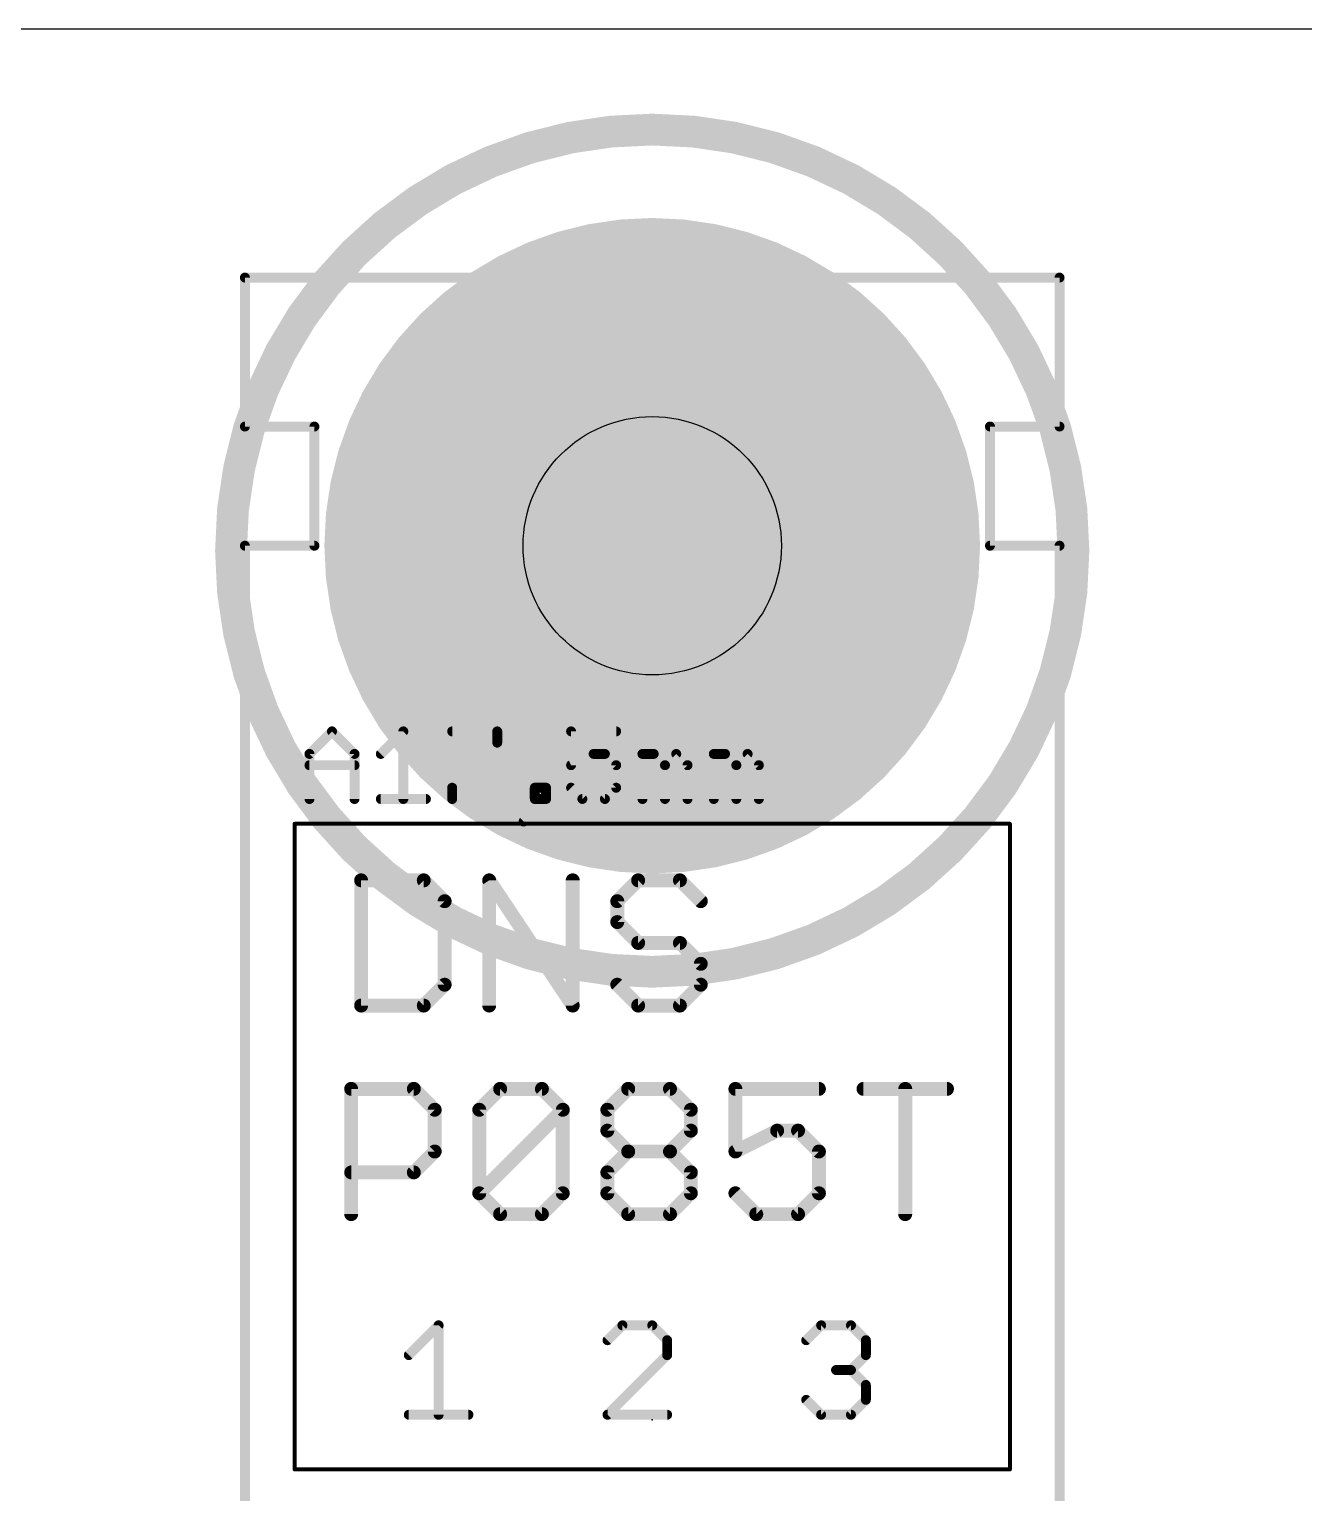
# Model space of a CAD drawing. Extents: x 0 to 5.5, y 0 to 2.75.
# Drawn here: x 1.986 to 2.628, y 2.013 to 2.75 of the extents above; entities that cross this region are included whole.
import ezdxf

# ---------------------------------------------------------------- set-up
doc = ezdxf.new("R2010")
doc.units = 0
for name, color, linetype in [('20', 178, 'CONTINUOUS'), ('21', 250, 'CONTINUOUS'), ('22', 250, 'CONTINUOUS'), ('23', 178, 'CONTINUOUS'), ('25', 250, 'CONTINUOUS'), ('27', 250, 'CONTINUOUS'), ('29', 250, 'CONTINUOUS'), ('30', 250, 'CONTINUOUS'), ('42', 174, 'CONTINUOUS'), ('43', 94, 'CONTINUOUS'), ('51', 250, 'CONTINUOUS')]:
    doc.layers.add(name, color=color, linetype=linetype)

msp = doc.modelspace()

# ---------------------------------------------------------------- linework, layer by layer
at = {"layer": '20'}
msp.add_line((5.5, 2.75), (0, 2.75), dxfattribs=at)
msp.add_circle((2.3, 2.49), 0.065, dxfattribs=at)
at = {"layer": '21'}
for points, const_width in [([(2.505, 2.625), (2.095, 2.625)], 0.005), ([(2.095, 2.55), (2.095, 2.625)], 0.005), ([(2.505, 2.55), (2.505, 2.625)], 0.005), ([(2.13, 2.55), (2.095, 2.55)], 0.005), ([(2.13, 2.49), (2.13, 2.55)], 0.005), ([(2.47, 2.49), (2.47, 2.55)], 0.005), ([(2.47, 2.55), (2.505, 2.55)], 0.005), ([(2.095, 2), (2.095, 2.49)], 0.005), ([(2.095, 2.49), (2.13, 2.49)], 0.005), ([(2.505, 2.49), (2.47, 2.49)], 0.005), ([(2.505, 2), (2.505, 2.49)], 0.005), ([(2.1275, 2.385186), (2.138843, 2.396529)], 0.005), ([(2.138843, 2.396529), (2.150186, 2.385186)], 0.005), ([(2.163411, 2.385186), (2.174754, 2.396529)], 0.005), ([(2.174754, 2.396529), (2.174754, 2.3625)], 0.005), ([(2.199321, 2.396529), (2.222007, 2.396529)], 0.005), ([(2.222007, 2.396529), (2.222007, 2.390858)], 0.005), ([(2.281859, 2.396529), (2.259172, 2.396529)], 0.005), ([(2.259172, 2.396529), (2.259172, 2.379515)], 0.005), ([(2.1275, 2.3625), (2.1275, 2.385186)], 0.005), ([(2.150186, 2.385186), (2.150186, 2.3625)], 0.005), ([(2.222007, 2.390858), (2.199321, 2.368172)], 0.005), ([(2.259172, 2.379515), (2.270516, 2.385186)], 0.005), ([(2.270516, 2.385186), (2.276187, 2.385186)], 0.005), ([(2.276187, 2.385186), (2.281859, 2.379515)], 0.005), ([(2.295083, 2.3625), (2.295083, 2.385186)], 0.005), ([(2.295083, 2.385186), (2.300755, 2.385186)], 0.005), ([(2.300755, 2.385186), (2.306426, 2.379515)], 0.005), ([(2.306426, 2.379515), (2.312098, 2.385186)], 0.005), ([(2.312098, 2.385186), (2.317769, 2.379515)], 0.005), ([(2.330994, 2.3625), (2.330994, 2.385186)], 0.005), ([(2.330994, 2.385186), (2.336665, 2.385186)], 0.005), ([(2.336665, 2.385186), (2.342337, 2.379515)], 0.005), ([(2.342337, 2.379515), (2.348008, 2.385186)], 0.005), ([(2.348008, 2.385186), (2.35368, 2.379515)], 0.005), ([(2.1275, 2.379515), (2.150186, 2.379515)], 0.005), ([(2.281859, 2.379515), (2.281859, 2.368172)], 0.005), ([(2.306426, 2.379515), (2.306426, 2.3625)], 0.005), ([(2.317769, 2.379515), (2.317769, 2.3625)], 0.005), ([(2.342337, 2.379515), (2.342337, 2.3625)], 0.005), ([(2.35368, 2.379515), (2.35368, 2.3625)], 0.005), ([(2.163411, 2.3625), (2.186097, 2.3625)], 0.005), ([(2.199321, 2.368172), (2.199321, 2.3625)], 0.005), ([(2.235232, 2.351157), (2.246575, 2.3625)], 0.005), ([(2.246575, 2.368172), (2.240904, 2.368172)], 0.005), ([(2.240904, 2.368172), (2.240904, 2.3625)], 0.005), ([(2.240904, 2.3625), (2.246575, 2.3625)], 0.005), ([(2.246575, 2.3625), (2.246575, 2.368172)], 0.005), ([(2.264844, 2.3625), (2.259172, 2.368172)], 0.005), ([(2.276187, 2.3625), (2.264844, 2.3625)], 0.005), ([(2.281859, 2.368172), (2.276187, 2.3625)], 0.005), ([(2.48, 2.35), (2.12, 2.35)], 0.002), ([(2.12, 2.025), (2.12, 2.35)], 0.002), ([(2.48, 2.35), (2.48, 2.025)], 0.002), ([(2.12, 2.025), (2.48, 2.025)], 0.002)]:
    msp.add_lwpolyline(points, dxfattribs=dict(at, const_width=const_width))
for points, const_width in [([(2.095, 2.62625, 1), (2.095, 2.62375)], 0.0025), ([(2.09625, 2.625, 1), (2.09375, 2.625)], 0.0025), ([(2.50625, 2.625, 1), (2.50375, 2.625)], 0.0025), ([(2.505, 2.62375, 1), (2.505, 2.62625)], 0.0025), ([(2.3, 2.419, 1), (2.3, 2.561, 1), (2.3, 2.419)], 0.005), ([(2.095, 2.55125, 1), (2.095, 2.54875)], 0.0025), ([(2.09375, 2.55, 1), (2.09625, 2.55)], 0.0025), ([(2.13125, 2.55, 1), (2.12875, 2.55)], 0.0025), ([(2.13, 2.54875, 1), (2.13, 2.55125)], 0.0025), ([(2.47125, 2.55, 1), (2.46875, 2.55)], 0.0025), ([(2.47, 2.55125, 1), (2.47, 2.54875)], 0.0025), ([(2.50375, 2.55, 1), (2.50625, 2.55)], 0.0025), ([(2.505, 2.54875, 1), (2.505, 2.55125)], 0.0025), ([(2.09625, 2.49, 1), (2.09375, 2.49)], 0.0025), ([(2.095, 2.49125, 1), (2.095, 2.48875)], 0.0025), ([(2.12875, 2.49, 1), (2.13125, 2.49)], 0.0025), ([(2.13, 2.48875, 1), (2.13, 2.49125)], 0.0025), ([(2.47, 2.49125, 1), (2.47, 2.48875)], 0.0025), ([(2.46875, 2.49, 1), (2.47125, 2.49)], 0.0025), ([(2.50625, 2.49, 1), (2.50375, 2.49)], 0.0025), ([(2.505, 2.48875, 1), (2.505, 2.49125)], 0.0025), ([(2.139727, 2.397413, 1), (2.137959, 2.395645)], 0.0025), ([(2.139727, 2.395645, 1), (2.137959, 2.397413)], 0.0025), ([(2.176004, 2.396529, 1), (2.173504, 2.396529)], 0.0025), ([(2.175638, 2.395645, 1), (2.17387, 2.397413)], 0.0025), ([(2.199321, 2.397779, 1), (2.199321, 2.395279)], 0.0025), ([(2.223257, 2.396529, 1), (2.220757, 2.396529)], 0.0025), ([(2.222007, 2.395279, 1), (2.222007, 2.397779)], 0.0025), ([(2.259172, 2.397779, 1), (2.259172, 2.395279)], 0.0025), ([(2.260422, 2.396529, 1), (2.257922, 2.396529)], 0.0025), ([(2.281859, 2.395279, 1), (2.281859, 2.397779)], 0.0025), ([(2.12875, 2.385186, 1), (2.12625, 2.385186)], 0.0025), ([(2.126616, 2.38607, 1), (2.128384, 2.384302)], 0.0025), ([(2.151436, 2.385186, 1), (2.148936, 2.385186)], 0.0025), ([(2.149302, 2.384302, 1), (2.15107, 2.38607)], 0.0025), ([(2.162527, 2.38607, 1), (2.164295, 2.384302)], 0.0025), ([(2.220757, 2.390858, 1), (2.223257, 2.390858)], 0.0025), ([(2.222891, 2.389974, 1), (2.221123, 2.391741)], 0.0025), ([(2.270516, 2.386436, 1), (2.270516, 2.383936)], 0.0025), ([(2.271075, 2.384068, 1), (2.269956, 2.386304)], 0.0025), ([(2.277071, 2.38607, 1), (2.275303, 2.384302)], 0.0025), ([(2.276187, 2.383936, 1), (2.276187, 2.386436)], 0.0025), ([(2.296333, 2.385186, 1), (2.293833, 2.385186)], 0.0025), ([(2.295083, 2.386436, 1), (2.295083, 2.383936)], 0.0025), ([(2.301639, 2.38607, 1), (2.299871, 2.384302)], 0.0025), ([(2.300755, 2.383936, 1), (2.300755, 2.386436)], 0.0025), ([(2.312982, 2.38607, 1), (2.311214, 2.384302)], 0.0025), ([(2.312982, 2.384302, 1), (2.311214, 2.38607)], 0.0025), ([(2.332244, 2.385186, 1), (2.329744, 2.385186)], 0.0025), ([(2.330994, 2.386436, 1), (2.330994, 2.383936)], 0.0025), ([(2.337549, 2.38607, 1), (2.335781, 2.384302)], 0.0025), ([(2.336665, 2.383936, 1), (2.336665, 2.386436)], 0.0025), ([(2.348892, 2.38607, 1), (2.347124, 2.384302)], 0.0025), ([(2.348892, 2.384302, 1), (2.347124, 2.38607)], 0.0025), ([(2.1275, 2.380765, 1), (2.1275, 2.378265)], 0.0025), ([(2.150186, 2.378265, 1), (2.150186, 2.380765)], 0.0025), ([(2.258613, 2.380633, 1), (2.259732, 2.378396)], 0.0025), ([(2.257922, 2.379515, 1), (2.260422, 2.379515)], 0.0025), ([(2.283109, 2.379515, 1), (2.280609, 2.379515)], 0.0025), ([(2.280975, 2.378631, 1), (2.282742, 2.380398)], 0.0025), ([(2.307676, 2.379515, 1), (2.305176, 2.379515)], 0.0025), ([(2.305542, 2.380398, 1), (2.30731, 2.378631)], 0.0025), ([(2.305542, 2.378631, 1), (2.30731, 2.380398)], 0.0025), ([(2.319019, 2.379515, 1), (2.316519, 2.379515)], 0.0025), ([(2.316885, 2.378631, 1), (2.318653, 2.380398)], 0.0025), ([(2.343587, 2.379515, 1), (2.341087, 2.379515)], 0.0025), ([(2.341453, 2.380398, 1), (2.343221, 2.378631)], 0.0025), ([(2.341453, 2.378631, 1), (2.343221, 2.380398)], 0.0025), ([(2.35493, 2.379515, 1), (2.35243, 2.379515)], 0.0025), ([(2.352796, 2.378631, 1), (2.354564, 2.380398)], 0.0025), ([(2.163411, 2.36375, 1), (2.163411, 2.36125)], 0.0025), ([(2.186097, 2.36125, 1), (2.186097, 2.36375)], 0.0025), ([(2.200571, 2.368172, 1), (2.198071, 2.368172)], 0.0025), ([(2.198437, 2.369055, 1), (2.200205, 2.367288)], 0.0025), ([(2.240904, 2.369422, 1), (2.240904, 2.366922)], 0.0025), ([(2.242154, 2.368172, 1), (2.239654, 2.368172)], 0.0025), ([(2.240904, 2.36375, 1), (2.240904, 2.36125)], 0.0025), ([(2.247825, 2.368172, 1), (2.245325, 2.368172)], 0.0025), ([(2.247459, 2.361616, 1), (2.245691, 2.363384)], 0.0025), ([(2.246575, 2.366922, 1), (2.246575, 2.369422)], 0.0025), ([(2.246575, 2.36125, 1), (2.246575, 2.36375)], 0.0025), ([(2.260056, 2.369055, 1), (2.258289, 2.367288)], 0.0025), ([(2.264844, 2.36375, 1), (2.264844, 2.36125)], 0.0025), ([(2.276187, 2.36125, 1), (2.276187, 2.36375)], 0.0025), ([(2.280609, 2.368172, 1), (2.283109, 2.368172)], 0.0025), ([(2.282742, 2.367288, 1), (2.280975, 2.369055)], 0.0025), ([(2.12625, 2.3625, 1), (2.12875, 2.3625)], 0.0025), ([(2.148936, 2.3625, 1), (2.151436, 2.3625)], 0.0025), ([(2.173504, 2.3625, 1), (2.176004, 2.3625)], 0.0025), ([(2.198071, 2.3625, 1), (2.200571, 2.3625)], 0.0025), ([(2.239654, 2.3625, 1), (2.242154, 2.3625)], 0.0025), ([(2.245325, 2.3625, 1), (2.247825, 2.3625)], 0.0025), ([(2.26396, 2.361616, 1), (2.265728, 2.363384)], 0.0025), ([(2.275303, 2.363384, 1), (2.277071, 2.361616)], 0.0025), ([(2.293833, 2.3625, 1), (2.296333, 2.3625)], 0.0025), ([(2.305176, 2.3625, 1), (2.307676, 2.3625)], 0.0025), ([(2.316519, 2.3625, 1), (2.319019, 2.3625)], 0.0025), ([(2.329744, 2.3625, 1), (2.332244, 2.3625)], 0.0025), ([(2.341087, 2.3625, 1), (2.343587, 2.3625)], 0.0025), ([(2.35243, 2.3625, 1), (2.35493, 2.3625)], 0.0025), ([(2.12, 2.3505, 1), (2.12, 2.3495)], 0.001), ([(2.1205, 2.35, 1), (2.1195, 2.35)], 0.001), ([(2.234348, 2.352041, 1), (2.236116, 2.350273)], 0.0025), ([(2.4805, 2.35, 1), (2.4795, 2.35)], 0.001), ([(2.48, 2.3495, 1), (2.48, 2.3505)], 0.001), ([(2.12, 2.0255, 1), (2.12, 2.0245)], 0.001), ([(2.1195, 2.025, 1), (2.1205, 2.025)], 0.001), ([(2.4795, 2.025, 1), (2.4805, 2.025)], 0.001), ([(2.48, 2.0245, 1), (2.48, 2.0255)], 0.001)]:
    msp.add_lwpolyline(points, format="xyb", dxfattribs=dict(at, const_width=const_width))
at = {"layer": '22', "const_width": 0.016}
msp.add_lwpolyline([(2.3, 2.2755, 1), (2.3, 2.6995, 1), (2.3, 2.2755)], format="xyb", dxfattribs=at)
at = {"layer": '23'}
msp.add_point((2.3, 2.05), dxfattribs=at)
at = {"layer": '25', "const_width": 0.007}
for points in [[(2.1535, 2.321554), (2.1535, 2.2585)], [(2.185027, 2.321554), (2.1535, 2.321554)], [(2.195536, 2.311045), (2.185027, 2.321554)], [(2.217955, 2.2585), (2.217955, 2.321554)], [(2.217955, 2.321554), (2.259991, 2.2585)], [(2.259991, 2.2585), (2.259991, 2.321554)], [(2.292919, 2.321554), (2.28241, 2.311045)], [(2.313937, 2.321554), (2.292919, 2.321554)], [(2.324446, 2.311045), (2.313937, 2.321554)], [(2.195536, 2.269009), (2.195536, 2.311045)], [(2.28241, 2.311045), (2.28241, 2.300536)], [(2.28241, 2.300536), (2.292919, 2.290027)], [(2.292919, 2.290027), (2.313937, 2.290027)], [(2.313937, 2.290027), (2.324446, 2.279518)], [(2.324446, 2.279518), (2.324446, 2.269009)], [(2.185027, 2.2585), (2.195536, 2.269009)], [(2.292919, 2.2585), (2.28241, 2.269009)], [(2.324446, 2.269009), (2.313937, 2.2585)], [(2.1535, 2.2585), (2.185027, 2.2585)], [(2.313937, 2.2585), (2.292919, 2.2585)]]:
    msp.add_lwpolyline(points, dxfattribs=at)
at = {"layer": '25', "const_width": 0.0035}
for points in [[(2.15525, 2.321554, 1), (2.15175, 2.321554)], [(2.1535, 2.323304, 1), (2.1535, 2.319804)], [(2.186264, 2.322791, 1), (2.18379, 2.320316)], [(2.185027, 2.319804, 1), (2.185027, 2.323304)], [(2.219705, 2.321554, 1), (2.216205, 2.321554)], [(2.219411, 2.322525, 1), (2.216499, 2.320583)], [(2.261741, 2.321554, 1), (2.258241, 2.321554)], [(2.292919, 2.323304, 1), (2.292919, 2.319804)], [(2.294156, 2.320316, 1), (2.291681, 2.322791)], [(2.315174, 2.322791, 1), (2.312699, 2.320316)], [(2.313937, 2.319804, 1), (2.313937, 2.323304)], [(2.197286, 2.311045, 1), (2.193786, 2.311045)], [(2.194298, 2.309807, 1), (2.196773, 2.312282)], [(2.28416, 2.311045, 1), (2.28066, 2.311045)], [(2.281173, 2.312282, 1), (2.283647, 2.309807)], [(2.323208, 2.309807, 1), (2.325683, 2.312282)], [(2.283647, 2.301773, 1), (2.281173, 2.299298)], [(2.28066, 2.300536, 1), (2.28416, 2.300536)], [(2.292919, 2.291777, 1), (2.292919, 2.288277)], [(2.291681, 2.28879, 1), (2.294156, 2.291264)], [(2.315174, 2.291264, 1), (2.312699, 2.28879)], [(2.313937, 2.288277, 1), (2.313937, 2.291777)], [(2.326196, 2.279518, 1), (2.322696, 2.279518)], [(2.323208, 2.278281, 1), (2.325683, 2.280755)], [(2.193786, 2.269009, 1), (2.197286, 2.269009)], [(2.196773, 2.267772, 1), (2.194298, 2.270246)], [(2.283647, 2.270246, 1), (2.281173, 2.267772)], [(2.322696, 2.269009, 1), (2.326196, 2.269009)], [(2.325683, 2.267772, 1), (2.323208, 2.270246)], [(2.1535, 2.26025, 1), (2.1535, 2.25675)], [(2.185027, 2.25675, 1), (2.185027, 2.26025)], [(2.292919, 2.26025, 1), (2.292919, 2.25675)], [(2.313937, 2.25675, 1), (2.313937, 2.26025)], [(2.15175, 2.2585, 1), (2.15525, 2.2585)], [(2.18379, 2.259737, 1), (2.186264, 2.257263)], [(2.216205, 2.2585, 1), (2.219705, 2.2585)], [(2.258241, 2.2585, 1), (2.261741, 2.2585)], [(2.258535, 2.257529, 1), (2.261447, 2.259471)], [(2.291681, 2.257263, 1), (2.294156, 2.259737)], [(2.312699, 2.259737, 1), (2.315174, 2.257263)]]:
    msp.add_lwpolyline(points, format="xyb", dxfattribs=at)
at = {"layer": '27', "const_width": 0.007}
for points in [[(2.1485, 2.1535), (2.1485, 2.216554)], [(2.1485, 2.216554), (2.180027, 2.216554)], [(2.180027, 2.216554), (2.190536, 2.206045)], [(2.212955, 2.206045), (2.223464, 2.216554)], [(2.223464, 2.216554), (2.244482, 2.216554)], [(2.244482, 2.216554), (2.254991, 2.206045)], [(2.27741, 2.206045), (2.287919, 2.216554)], [(2.287919, 2.216554), (2.308937, 2.216554)], [(2.308937, 2.216554), (2.319446, 2.206045)], [(2.383901, 2.216554), (2.341865, 2.216554)], [(2.341865, 2.216554), (2.341865, 2.185027)], [(2.40632, 2.216554), (2.448356, 2.216554)], [(2.427338, 2.1535), (2.427338, 2.216554)], [(2.190536, 2.206045), (2.190536, 2.185027)], [(2.212955, 2.164009), (2.212955, 2.206045)], [(2.212955, 2.164009), (2.254991, 2.206045)], [(2.254991, 2.206045), (2.254991, 2.164009)], [(2.27741, 2.195536), (2.27741, 2.206045)], [(2.319446, 2.206045), (2.319446, 2.195536)], [(2.287919, 2.185027), (2.27741, 2.195536)], [(2.319446, 2.195536), (2.308937, 2.185027)], [(2.341865, 2.185027), (2.362883, 2.195536)], [(2.362883, 2.195536), (2.373392, 2.195536)], [(2.373392, 2.195536), (2.383901, 2.185027)], [(2.190536, 2.185027), (2.180027, 2.174518)], [(2.27741, 2.174518), (2.287919, 2.185027)], [(2.287919, 2.185027), (2.308937, 2.185027)], [(2.308937, 2.185027), (2.319446, 2.174518)], [(2.383901, 2.185027), (2.383901, 2.164009)], [(2.180027, 2.174518), (2.1485, 2.174518)], [(2.27741, 2.164009), (2.27741, 2.174518)], [(2.319446, 2.174518), (2.319446, 2.164009)], [(2.223464, 2.1535), (2.212955, 2.164009)], [(2.254991, 2.164009), (2.244482, 2.1535)], [(2.287919, 2.1535), (2.27741, 2.164009)], [(2.319446, 2.164009), (2.308937, 2.1535)], [(2.352374, 2.1535), (2.341865, 2.164009)], [(2.383901, 2.164009), (2.373392, 2.1535)], [(2.244482, 2.1535), (2.223464, 2.1535)], [(2.308937, 2.1535), (2.287919, 2.1535)], [(2.373392, 2.1535), (2.352374, 2.1535)]]:
    msp.add_lwpolyline(points, dxfattribs=at)
at = {"layer": '27', "const_width": 0.0035}
for points in [[(2.15025, 2.216554, 1), (2.14675, 2.216554)], [(2.1485, 2.218304, 1), (2.1485, 2.214804)], [(2.181264, 2.217791, 1), (2.17879, 2.215316)], [(2.180027, 2.214804, 1), (2.180027, 2.218304)], [(2.223464, 2.218304, 1), (2.223464, 2.214804)], [(2.224701, 2.215316, 1), (2.222227, 2.217791)], [(2.245719, 2.217791, 1), (2.243244, 2.215316)], [(2.244482, 2.214804, 1), (2.244482, 2.218304)], [(2.287919, 2.218304, 1), (2.287919, 2.214804)], [(2.289156, 2.215316, 1), (2.286681, 2.217791)], [(2.310174, 2.217791, 1), (2.307699, 2.215316)], [(2.308937, 2.214804, 1), (2.308937, 2.218304)], [(2.341865, 2.218304, 1), (2.341865, 2.214804)], [(2.343615, 2.216554, 1), (2.340115, 2.216554)], [(2.383901, 2.214804, 1), (2.383901, 2.218304)], [(2.40632, 2.218304, 1), (2.40632, 2.214804)], [(2.429088, 2.216554, 1), (2.425588, 2.216554)], [(2.448356, 2.214804, 1), (2.448356, 2.218304)], [(2.192286, 2.206045, 1), (2.188786, 2.206045)], [(2.189298, 2.204807, 1), (2.191773, 2.207282)], [(2.214705, 2.206045, 1), (2.211205, 2.206045)], [(2.211718, 2.207282, 1), (2.214192, 2.204807)], [(2.256741, 2.206045, 1), (2.253241, 2.206045)], [(2.256228, 2.204807, 1), (2.253753, 2.207282)], [(2.253753, 2.204807, 1), (2.256228, 2.207282)], [(2.27916, 2.206045, 1), (2.27566, 2.206045)], [(2.276173, 2.207282, 1), (2.278647, 2.204807)], [(2.321196, 2.206045, 1), (2.317696, 2.206045)], [(2.318208, 2.204807, 1), (2.320683, 2.207282)], [(2.278647, 2.196773, 1), (2.276173, 2.194298)], [(2.27566, 2.195536, 1), (2.27916, 2.195536)], [(2.317696, 2.195536, 1), (2.321196, 2.195536)], [(2.320683, 2.194298, 1), (2.318208, 2.196773)], [(2.362883, 2.197286, 1), (2.362883, 2.193786)], [(2.363665, 2.193971, 1), (2.3621, 2.197101)], [(2.374629, 2.196773, 1), (2.372154, 2.194298)], [(2.373392, 2.193786, 1), (2.373392, 2.197286)], [(2.191773, 2.18379, 1), (2.189298, 2.186264)], [(2.287919, 2.186777, 1), (2.287919, 2.183277)], [(2.289156, 2.18379, 1), (2.286681, 2.186264)], [(2.310174, 2.186264, 1), (2.307699, 2.18379)], [(2.308937, 2.183277, 1), (2.308937, 2.186777)], [(2.341082, 2.186592, 1), (2.342648, 2.183462)], [(2.385651, 2.185027, 1), (2.382151, 2.185027)], [(2.188786, 2.185027, 1), (2.192286, 2.185027)], [(2.286681, 2.18379, 1), (2.289156, 2.186264)], [(2.307699, 2.186264, 1), (2.310174, 2.18379)], [(2.340115, 2.185027, 1), (2.343615, 2.185027)], [(2.382663, 2.18379, 1), (2.385138, 2.186264)], [(2.1485, 2.176268, 1), (2.1485, 2.172768)], [(2.17879, 2.175755, 1), (2.181264, 2.173281)], [(2.180027, 2.172768, 1), (2.180027, 2.176268)], [(2.27916, 2.174518, 1), (2.27566, 2.174518)], [(2.276173, 2.175755, 1), (2.278647, 2.173281)], [(2.321196, 2.174518, 1), (2.317696, 2.174518)], [(2.318208, 2.173281, 1), (2.320683, 2.175755)], [(2.214192, 2.165246, 1), (2.211718, 2.162772)], [(2.211718, 2.165246, 1), (2.214192, 2.162772)], [(2.256228, 2.162772, 1), (2.253753, 2.165246)], [(2.278647, 2.165246, 1), (2.276173, 2.162772)], [(2.320683, 2.162772, 1), (2.318208, 2.165246)], [(2.343102, 2.165246, 1), (2.340627, 2.162772)], [(2.385138, 2.162772, 1), (2.382663, 2.165246)], [(2.211205, 2.164009, 1), (2.214705, 2.164009)], [(2.253241, 2.164009, 1), (2.256741, 2.164009)], [(2.27566, 2.164009, 1), (2.27916, 2.164009)], [(2.317696, 2.164009, 1), (2.321196, 2.164009)], [(2.382151, 2.164009, 1), (2.385651, 2.164009)], [(2.14675, 2.1535, 1), (2.15025, 2.1535)], [(2.223464, 2.15525, 1), (2.223464, 2.15175)], [(2.222227, 2.152263, 1), (2.224701, 2.154737)], [(2.243244, 2.154737, 1), (2.245719, 2.152263)], [(2.244482, 2.15175, 1), (2.244482, 2.15525)], [(2.287919, 2.15525, 1), (2.287919, 2.15175)], [(2.286681, 2.152263, 1), (2.289156, 2.154737)], [(2.307699, 2.154737, 1), (2.310174, 2.152263)], [(2.308937, 2.15175, 1), (2.308937, 2.15525)], [(2.352374, 2.15525, 1), (2.352374, 2.15175)], [(2.351136, 2.152263, 1), (2.353611, 2.154737)], [(2.372154, 2.154737, 1), (2.374629, 2.152263)], [(2.373392, 2.15175, 1), (2.373392, 2.15525)], [(2.425588, 2.1535, 1), (2.429088, 2.1535)]]:
    msp.add_lwpolyline(points, format="xyb", dxfattribs=at)
at = {"layer": '29', "const_width": 0.069}
msp.add_lwpolyline([(2.3, 2.4555, 1), (2.3, 2.5245, 1), (2.3, 2.4555)], format="xyb", dxfattribs=at)
at = {"layer": '30', "const_width": 0.069}
msp.add_lwpolyline([(2.3, 2.4555, 1), (2.3, 2.5245, 1), (2.3, 2.4555)], format="xyb", dxfattribs=at)
at = {"layer": '42', "const_width": 0.165}
msp.add_lwpolyline([(2.3, 2.4075, 1), (2.3, 2.5725, 1), (2.3, 2.4075)], format="xyb", dxfattribs=at)
at = {"layer": '43', "const_width": 0.165}
msp.add_lwpolyline([(2.3, 2.4075, 1), (2.3, 2.5725, 1), (2.3, 2.4075)], format="xyb", dxfattribs=at)
at = {"layer": '51', "const_width": 0.005}
for points in [[(2.1775, 2.082526), (2.192513, 2.097538)], [(2.192513, 2.097538), (2.192513, 2.0525)], [(2.285006, 2.097538), (2.2775, 2.090032)], [(2.300019, 2.097538), (2.285006, 2.097538)], [(2.307526, 2.090032), (2.300019, 2.097538)], [(2.3775, 2.090032), (2.385006, 2.097538)], [(2.385006, 2.097538), (2.400019, 2.097538)], [(2.400019, 2.097538), (2.407526, 2.090032)], [(2.307526, 2.082526), (2.307526, 2.090032)], [(2.407526, 2.090032), (2.407526, 2.082526)], [(2.2775, 2.0525), (2.307526, 2.082526)], [(2.407526, 2.082526), (2.400019, 2.075019)], [(2.400019, 2.075019), (2.392513, 2.075019)], [(2.400019, 2.075019), (2.407526, 2.067513)], [(2.407526, 2.067513), (2.407526, 2.060006)], [(2.385006, 2.0525), (2.3775, 2.060006)], [(2.407526, 2.060006), (2.400019, 2.0525)], [(2.1775, 2.0525), (2.207526, 2.0525)], [(2.307526, 2.0525), (2.2775, 2.0525)], [(2.400019, 2.0525), (2.385006, 2.0525)]]:
    msp.add_lwpolyline(points, dxfattribs=at)
at = {"layer": '51', "const_width": 0.0025}
for points in [[(2.193763, 2.097538, 1), (2.191263, 2.097538)], [(2.193397, 2.096655, 1), (2.191629, 2.098422)], [(2.285006, 2.098788, 1), (2.285006, 2.096288)], [(2.28589, 2.096655, 1), (2.284123, 2.098422)], [(2.300903, 2.098422, 1), (2.299135, 2.096655)], [(2.300019, 2.096288, 1), (2.300019, 2.098788)], [(2.385006, 2.098788, 1), (2.385006, 2.096288)], [(2.38589, 2.096655, 1), (2.384123, 2.098422)], [(2.400903, 2.098422, 1), (2.399135, 2.096655)], [(2.400019, 2.096288, 1), (2.400019, 2.098788)], [(2.308776, 2.090032, 1), (2.306276, 2.090032)], [(2.408776, 2.090032, 1), (2.406276, 2.090032)], [(2.276616, 2.090916, 1), (2.278384, 2.089148)], [(2.306642, 2.089148, 1), (2.308409, 2.090916)], [(2.308409, 2.081642, 1), (2.306642, 2.083409)], [(2.376616, 2.090916, 1), (2.378384, 2.089148)], [(2.406642, 2.089148, 1), (2.408409, 2.090916)], [(2.408409, 2.081642, 1), (2.406642, 2.083409)], [(2.176616, 2.083409, 1), (2.178384, 2.081642)], [(2.306276, 2.082526, 1), (2.308776, 2.082526)], [(2.406276, 2.082526, 1), (2.408776, 2.082526)], [(2.392513, 2.076269, 1), (2.392513, 2.073769)], [(2.400903, 2.075903, 1), (2.399135, 2.074135)], [(2.399135, 2.075903, 1), (2.400903, 2.074135)], [(2.400019, 2.073769, 1), (2.400019, 2.076269)], [(2.408776, 2.067513, 1), (2.406276, 2.067513)], [(2.406642, 2.066629, 1), (2.408409, 2.068397)], [(2.378384, 2.06089, 1), (2.376616, 2.059123)], [(2.406276, 2.060006, 1), (2.408776, 2.060006)], [(2.408409, 2.059123, 1), (2.406642, 2.06089)], [(2.1775, 2.05375, 1), (2.1775, 2.05125)], [(2.191263, 2.0525, 1), (2.193763, 2.0525)], [(2.207526, 2.05125, 1), (2.207526, 2.05375)], [(2.2775, 2.05375, 1), (2.2775, 2.05125)], [(2.276616, 2.053384, 1), (2.278384, 2.051616)], [(2.307526, 2.05125, 1), (2.307526, 2.05375)], [(2.385006, 2.05375, 1), (2.385006, 2.05125)], [(2.384123, 2.051616, 1), (2.38589, 2.053384)], [(2.399135, 2.053384, 1), (2.400903, 2.051616)], [(2.400019, 2.05125, 1), (2.400019, 2.05375)]]:
    msp.add_lwpolyline(points, format="xyb", dxfattribs=at)

doc.saveas('drawing.dxf')
